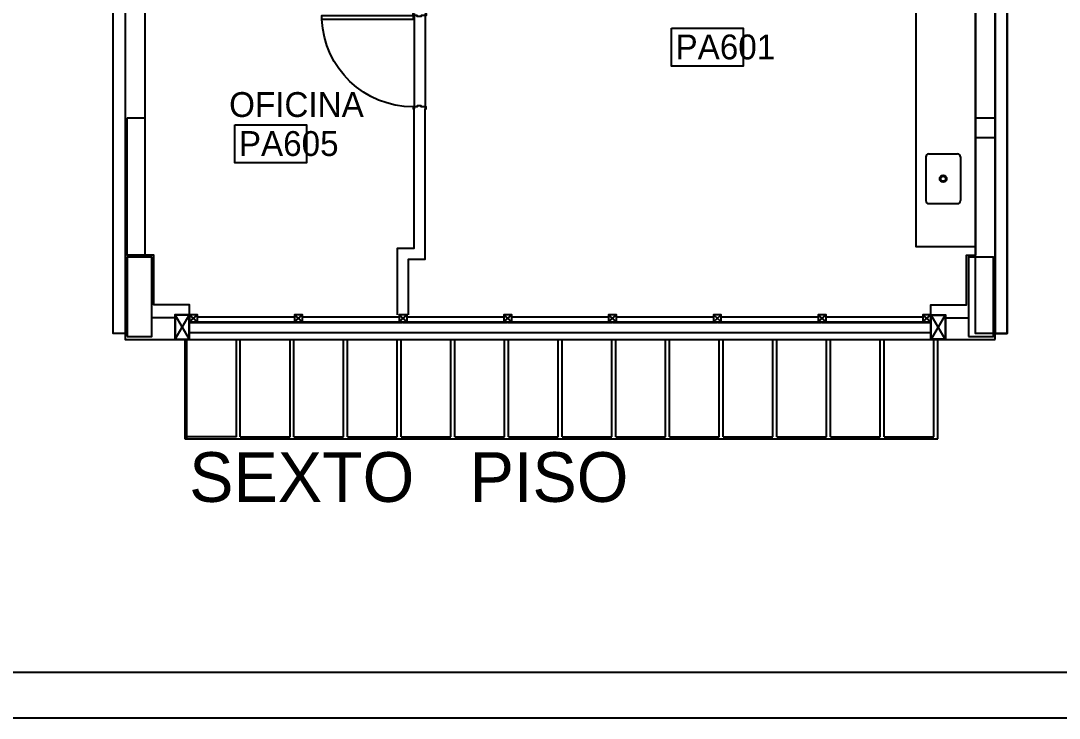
# Model space of a CAD drawing. Header units: millimetres. Extents: x 1473.7 to 1568.7, y 1808.4 to 1881.8.
# Drawn here: x 1499.69 to 1510.14, y 1808.36 to 1815.38 of the extents above; entities that cross this region are included whole.
import ezdxf

# ---------------------------------------------------------------- set-up
doc = ezdxf.new("R2010")
doc.units = ezdxf.units.MM
for name, color, linetype in [('0-OBSERVACIONES', 6, 'CONTINUOUS'), ('0000-TEXTO', 7, 'CONTINUOUS'), ('000000-TEXTO', 7, 'CONTINUOUS'), ('10-CARP-HOJA-PUER', 4, 'CONTINUOUS'), ('10-CARP-MARC', 2, 'CONTINUOUS'), ('10-CARP-SLIA', 14, 'CONTINUOUS'), ('AR - CURTAIN WALL', 1, 'CONTINUOUS'), ('AR - INST. SANITARIA', 2, 'CONTINUOUS'), ('AR - LADRILLO VISTO', 3, 'CONTINUOUS'), ('AR - PROYECCION 2', 1, 'CONTINUOUS'), ('AR - REVOQUE', 8, 'CONTINUOUS'), ('ES - LINEA OFICIAL', 6, 'CONTINUOUS'), ('ES-COLUMNAS', 5, 'CONTINUOUS'), ('MURO', 7, 'CONTINUOUS'), ('TEXTO', 7, 'CONTINUOUS')]:
    doc.layers.add(name, color=color, linetype=linetype)

# ---------------------------------------------------------------- blocks, each defined once
blk = doc.blocks.new('Puerta 96.4')
at = {"layer": '10-CARP-HOJA-PUER', "linetype": 'CONTINUOUS'}
blk.add_lwpolyline([(0.02, 0.12), (0.06, 0.12), (0.06, 1.04), (0.02, 1.04), (0.02, 0.12)], dxfattribs=at)
at = {"layer": '10-CARP-MARC', "linetype": 'CONTINUOUS'}
for points in [[(0, 0), (0, -0.01), (0.02, -0.01), (0.02, 0.04), (0.03, 0.04), (0.03, 0.08), (0.02, 0.08), (0.02, 0.12), (0, 0.12), (0, 0.11)], [(0.96, 0), (0.96, -0.01), (0.94, -0.01), (0.94, 0.04), (0.93, 0.04), (0.93, 0.08), (0.94, 0.08), (0.94, 0.12), (0.96, 0.12), (0.96, 0.11)]]:
    blk.add_lwpolyline(points, dxfattribs=at)
at = {"layer": '10-CARP-SLIA', "linetype": 'CONTINUOUS'}
for p, q in [((0, 0.11), (0.96, 0.11)), ((0, 0), (0.96, 0))]:
    blk.add_line(p, q, dxfattribs=at)
blk.add_arc((0.019952, 0.119981), 0.920048, 0.00121, 87.505209, dxfattribs=at)

msp = doc.modelspace()

# ---------------------------------------------------------------- linework, layer by layer
at = {"layer": '0-OBSERVACIONES'}
for points in [[(1509.619942, 1812.228837), (1509.299942, 1812.228837), (1509.299942, 1820.408838), (1509.619942, 1820.408838)], [(1500.760077, 1814.399196), (1500.939942, 1814.399196), (1500.939942, 1813.018837), (1500.760077, 1813.018837)]]:
    msp.add_lwpolyline(points, close=True, dxfattribs=at)
at = {"layer": 'AR - CURTAIN WALL'}
for points in [[(1501.239941, 1812.168837), (1501.389941, 1812.168837), (1501.389941, 1812.418837), (1501.239941, 1812.418837)], [(1501.243941, 1812.172837), (1501.385941, 1812.172837), (1501.385941, 1812.414837), (1501.243941, 1812.414837)], [(1501.389942, 1812.348837), (1501.469942, 1812.348837), (1501.469942, 1812.418837), (1501.389942, 1812.418837)], [(1502.444228, 1812.348837), (1502.524228, 1812.348837), (1502.524228, 1812.418837), (1502.444228, 1812.418837)], [(1503.498513, 1812.348837), (1503.578513, 1812.348837), (1503.578513, 1812.418837), (1503.498513, 1812.418837)], [(1504.552799, 1812.348837), (1504.632799, 1812.348837), (1504.632799, 1812.418837), (1504.552799, 1812.418837)], [(1505.607084, 1812.348837), (1505.687084, 1812.348837), (1505.687084, 1812.418837), (1505.607084, 1812.418837)], [(1506.66137, 1812.348837), (1506.74137, 1812.348837), (1506.74137, 1812.418837), (1506.66137, 1812.418837)], [(1507.715656, 1812.348837), (1507.795656, 1812.348837), (1507.795656, 1812.418837), (1507.715656, 1812.418837)], [(1508.769941, 1812.348837), (1508.849941, 1812.348837), (1508.849941, 1812.418837), (1508.769941, 1812.418837)], [(1508.999941, 1812.168837), (1508.849941, 1812.168837), (1508.849941, 1812.418837), (1508.999941, 1812.418837)], [(1508.995941, 1812.172837), (1508.853941, 1812.172837), (1508.853941, 1812.414837), (1508.995941, 1812.414837)]]:
    msp.add_lwpolyline(points, close=True, dxfattribs=at)
for points in [[(1501.243941, 1812.172837), (1501.385941, 1812.414837)], [(1501.243941, 1812.414837), (1501.385941, 1812.172837)], [(1501.469942, 1812.348837), (1501.389942, 1812.418837)], [(1501.389942, 1812.348837), (1501.469942, 1812.418837)], [(1502.524228, 1812.348837), (1502.444228, 1812.418837)], [(1502.444228, 1812.348837), (1502.524228, 1812.418837)], [(1503.578513, 1812.348837), (1503.498513, 1812.418837)], [(1503.498513, 1812.348837), (1503.578513, 1812.418837)], [(1504.632799, 1812.348837), (1504.552799, 1812.418837)], [(1504.552799, 1812.348837), (1504.632799, 1812.418837)], [(1505.687084, 1812.348837), (1505.607084, 1812.418837)], [(1505.607084, 1812.348837), (1505.687084, 1812.418837)], [(1506.74137, 1812.348837), (1506.66137, 1812.418837)], [(1506.66137, 1812.348837), (1506.74137, 1812.418837)], [(1507.795656, 1812.348837), (1507.715656, 1812.418837)], [(1507.715656, 1812.348837), (1507.795656, 1812.418837)], [(1508.849941, 1812.348837), (1508.769941, 1812.418837)], [(1508.769941, 1812.348837), (1508.849941, 1812.418837)], [(1508.995941, 1812.172837), (1508.853941, 1812.414837)], [(1508.995941, 1812.414837), (1508.853941, 1812.172837)], [(1502.479228, 1812.348837), (1502.479228, 1812.338837), (1501.399941, 1812.338837), (1501.399941, 1812.348837)], [(1501.399941, 1812.348837), (1508.839941, 1812.348837)], [(1501.469942, 1812.398837), (1502.444228, 1812.398837)], [(1503.533513, 1812.338837), (1502.489228, 1812.338837), (1502.489228, 1812.348837)], [(1502.524228, 1812.398837), (1503.498513, 1812.398837)], [(1503.533513, 1812.348837), (1503.533513, 1812.338837)], [(1504.587799, 1812.338837), (1503.543513, 1812.338837), (1503.543513, 1812.348837)], [(1503.578513, 1812.398837), (1504.552799, 1812.398837)], [(1504.587799, 1812.348837), (1504.587799, 1812.338837)], [(1505.642084, 1812.338837), (1504.597799, 1812.338837), (1504.597799, 1812.348837)], [(1504.632799, 1812.398837), (1505.607084, 1812.398837)], [(1505.642084, 1812.348837), (1505.642084, 1812.338837)], [(1506.69637, 1812.338837), (1505.652084, 1812.338837), (1505.652084, 1812.348837)], [(1505.687084, 1812.398837), (1506.66137, 1812.398837)], [(1506.69637, 1812.348837), (1506.69637, 1812.338837)], [(1507.750656, 1812.338837), (1506.70637, 1812.338837), (1506.70637, 1812.348837)], [(1506.74137, 1812.398837), (1507.715656, 1812.398837)], [(1507.750656, 1812.348837), (1507.750656, 1812.338837)], [(1508.839941, 1812.348837), (1508.839941, 1812.338837), (1507.760656, 1812.338837), (1507.760656, 1812.348837)], [(1507.795656, 1812.398837), (1508.769941, 1812.398837)], [(1501.389941, 1812.238837), (1508.849941, 1812.238837)]]:
    msp.add_lwpolyline(points, dxfattribs=at)
at = {"layer": 'AR - INST. SANITARIA'}
for p, q in [((1508.799942, 1814.007031), (1508.799942, 1813.567031)), ((1508.829942, 1814.037031), (1509.119942, 1814.037031)), ((1509.149942, 1814.007031), (1509.149942, 1813.567031)), ((1508.829942, 1813.537031), (1509.119942, 1813.537031))]:
    msp.add_line(p, q, dxfattribs=at)
msp.add_lwpolyline([(1509.299942, 1816.923838), (1508.699942, 1816.923838), (1508.699942, 1813.104261), (1509.299942, 1813.104261)], dxfattribs=at)
for radius in [0.035, 0.025]:
    msp.add_circle((1508.974942, 1813.787031), radius, dxfattribs=at)
for centre, start, end in [((1508.829942, 1814.007031), 90, 180), ((1509.119942, 1814.007031), 0, 90), ((1508.829942, 1813.567031), 180, 270), ((1509.119942, 1813.567031), 270, 0)]:
    msp.add_arc(centre, 0.03, start, end, dxfattribs=at)
at = {"layer": 'AR - LADRILLO VISTO', "linetype": 'CONTINUOUS'}
for points in [[(1500.969942, 1838.438838), (1500.739942, 1838.438838), (1500.739942, 1812.228837), (1500.739942, 1812.228837), (1500.739942, 1812.228837), (1500.619942, 1812.228837), (1500.619942, 1838.498838), (1501.029942, 1838.498838), (1501.029942, 1838.298838), (1500.969942, 1838.298838), (1500.969942, 1838.438838)], [(1509.499942, 1838.438838), (1509.499942, 1812.228837), (1509.499942, 1812.228837), (1509.499942, 1812.228837), (1509.619942, 1812.228837), (1509.619942, 1838.498838), (1509.159942, 1838.498838), (1509.159942, 1838.318836), (1509.219942, 1838.318836), (1509.219942, 1838.438838), (1509.499942, 1838.438838)]]:
    msp.add_lwpolyline(points, dxfattribs=at)
at = {"layer": 'AR - PROYECCION 2'}
for p, q in [((1501.339942, 1812.168838), (1501.339942, 1811.168838)), ((1501.359942, 1811.168838), (1501.359942, 1812.168838)), ((1501.859942, 1811.188838), (1501.859942, 1812.168838)), ((1501.899942, 1811.188838), (1501.899942, 1812.168838)), ((1502.399942, 1811.188838), (1502.399942, 1812.168838)), ((1502.439942, 1811.188838), (1502.439942, 1812.168838)), ((1502.939942, 1811.188838), (1502.939942, 1812.168838)), ((1502.979942, 1811.188838), (1502.979942, 1812.168838)), ((1503.479942, 1811.188838), (1503.479942, 1812.168838)), ((1503.519942, 1811.188838), (1503.519942, 1812.168838)), ((1504.019942, 1811.188838), (1504.019942, 1812.168838)), ((1504.019942, 1811.188838), (1504.019942, 1812.168838)), ((1504.059942, 1811.188838), (1504.059942, 1812.168838)), ((1504.059942, 1811.188838), (1504.059942, 1812.168838)), ((1504.559942, 1811.188838), (1504.559942, 1812.168838)), ((1504.559942, 1811.188838), (1504.559942, 1812.168838)), ((1504.599942, 1811.188838), (1504.599942, 1812.168838)), ((1505.099942, 1811.188838), (1505.099942, 1812.168838)), ((1505.139942, 1811.188838), (1505.139942, 1812.168838)), ((1505.639942, 1811.188838), (1505.639942, 1812.168838)), ((1505.639942, 1811.188838), (1505.639942, 1812.168838)), ((1505.679942, 1811.188838), (1505.679942, 1812.168838)), ((1505.679942, 1811.188838), (1505.679942, 1812.168838)), ((1506.179942, 1811.188838), (1506.179942, 1812.168838)), ((1506.179942, 1811.188838), (1506.179942, 1812.168838)), ((1506.219942, 1811.188838), (1506.219942, 1812.168838)), ((1506.219942, 1811.188838), (1506.219942, 1812.168838)), ((1506.719942, 1811.188838), (1506.719942, 1812.168838)), ((1506.759942, 1811.188838), (1506.759942, 1812.168838)), ((1507.259942, 1811.188838), (1507.259942, 1812.168838)), ((1507.299942, 1811.188838), (1507.299942, 1812.168838)), ((1507.299942, 1811.188838), (1507.299942, 1812.168838)), ((1507.799942, 1811.188838), (1507.799942, 1812.168838)), ((1507.799942, 1811.188838), (1507.799942, 1812.168838)), ((1507.839942, 1811.188838), (1507.839942, 1812.168838)), ((1507.839942, 1811.188838), (1507.839942, 1812.168838)), ((1507.839942, 1811.188838), (1507.839942, 1812.168838)), ((1508.339942, 1811.188838), (1508.339942, 1812.168838)), ((1508.339942, 1811.188838), (1508.339942, 1812.168838)), ((1508.379942, 1811.188838), (1508.379942, 1812.168838)), ((1508.379942, 1811.188838), (1508.379942, 1812.168838)), ((1508.879942, 1811.188838), (1508.879942, 1812.168838)), ((1508.919942, 1811.168838), (1508.919942, 1812.168838)), ((1501.859942, 1811.188838), (1501.339942, 1811.188838)), ((1501.339942, 1811.168838), (1508.919942, 1811.168838)), ((1501.899942, 1811.188838), (1502.399942, 1811.188838)), ((1502.439942, 1811.188838), (1502.939942, 1811.188838)), ((1502.979942, 1811.188838), (1503.479942, 1811.188838)), ((1503.519942, 1811.188838), (1504.019942, 1811.188838)), ((1504.059942, 1811.188838), (1504.559942, 1811.188838)), ((1504.059942, 1811.188838), (1504.559942, 1811.188838)), ((1504.599942, 1811.188838), (1505.099942, 1811.188838)), ((1505.139942, 1811.188838), (1505.639942, 1811.188838)), ((1505.679942, 1811.188838), (1506.179942, 1811.188838)), ((1505.679942, 1811.188838), (1506.179942, 1811.188838)), ((1506.219942, 1811.188838), (1506.719942, 1811.188838)), ((1506.759942, 1811.188838), (1507.259942, 1811.188838)), ((1507.299942, 1811.188838), (1507.799942, 1811.188838)), ((1507.299942, 1811.188838), (1507.799942, 1811.188838)), ((1507.839942, 1811.188838), (1508.339942, 1811.188838)), ((1507.839942, 1811.188838), (1508.339942, 1811.188838)), ((1508.379942, 1811.188838), (1508.879942, 1811.188838))]:
    msp.add_line(p, q, dxfattribs=at)
at = {"layer": 'AR - REVOQUE', "linetype": 'CONTINUOUS'}
for points in [[(1509.299942, 1818.658838), (1509.299942, 1817.163838), (1509.209942, 1817.163838), (1509.209942, 1816.923838), (1509.299942, 1816.923838), (1509.299942, 1813.018837)], [(1500.939942, 1815.55124), (1500.939942, 1813.018837)], [(1503.483513, 1812.418837), (1503.483513, 1813.088838), (1503.649942, 1813.088838), (1503.649942, 1814.49124)], [(1503.593513, 1812.418837), (1503.593513, 1812.978838), (1503.759942, 1812.978838), (1503.759942, 1814.49124)], [(1501.389942, 1812.418837), (1501.389942, 1812.518837), (1501.029942, 1812.518837), (1501.029942, 1813.018837), (1500.939942, 1813.018837)], [(1508.849941, 1812.418837), (1508.849941, 1812.518837), (1509.209942, 1812.518837), (1509.209942, 1813.018837), (1509.299942, 1813.018837)], [(1501.239942, 1812.388837), (1501.009942, 1812.388837)], [(1508.999941, 1812.388837), (1509.229942, 1812.388837)]]:
    msp.add_lwpolyline(points, dxfattribs=at)
at = {"layer": 'ES - LINEA OFICIAL'}
msp.add_lwpolyline([(1509.499942, 1812.168838), (1509.499942, 1843.498838), (1500.739942, 1843.498838), (1500.739942, 1812.168838), (1509.499942, 1812.168838)], dxfattribs=at)
at = {"layer": 'ES-COLUMNAS', "linetype": 'CONTINUOUS'}
for points in [[(1509.499942, 1814.198838), (1509.299942, 1814.198838), (1509.299942, 1814.398838), (1509.499942, 1814.398838)], [(1500.759942, 1812.198837), (1501.009942, 1812.198837), (1501.009942, 1812.998837), (1500.759942, 1812.998837)], [(1509.229942, 1812.198837), (1509.479942, 1812.198837), (1509.479942, 1812.998837), (1509.229942, 1812.998837)]]:
    msp.add_lwpolyline(points, close=True, dxfattribs=at)
at = {"layer": 'MURO', "linetype": 'CONTINUOUS'}
for p, q in [((1568.698675, 1808.817745), (1477.593929, 1808.817745)), ((1568.698675, 1808.357745), (1473.676399, 1808.357745))]:
    msp.add_line(p, q, dxfattribs=at)
at = {"layer": 'TEXTO'}
for points in [[(1506.240223, 1815.303453), (1506.96237, 1815.303453), (1506.96237, 1814.919045), (1506.240223, 1814.919045)], [(1501.844867, 1814.331243), (1502.567015, 1814.331243), (1502.567015, 1813.946835), (1501.844867, 1813.946835)]]:
    msp.add_lwpolyline(points, close=True, dxfattribs=at)

# ---------------------------------------------------------------- block references
at = {"layer": 'AR - REVOQUE', "linetype": 'CONTINUOUS', "xscale": -1, "rotation": 90}
msp.add_blockref('Puerta 96.4', (1503.759942, 1815.45124), dxfattribs=at)

# ---------------------------------------------------------------- texts
at = {"layer": '0000-TEXTO', "insert": (1501.786945, 1814.659308), "char_height": 0.25, "width": 1.166667, "attachment_point": 1}
msp.add_mtext('OFICINA', dxfattribs=at)
at = {"layer": '000000-TEXTO', "color": 7, "linetype": 'CONTINUOUS', "insert": (1501.384914, 1811.035344), "char_height": 0.5, "width": 4.680555, "attachment_point": 1}
msp.add_mtext('SEXTO   PISO', dxfattribs=at)
at = {"layer": 'TEXTO'}
for s, p in [('PA601', (1506.280637, 1814.988927)), ('PA605', (1501.885281, 1814.016717))]:
    msp.add_text(s, height=0.25, dxfattribs=at).set_placement(p)

doc.saveas('drawing.dxf')
